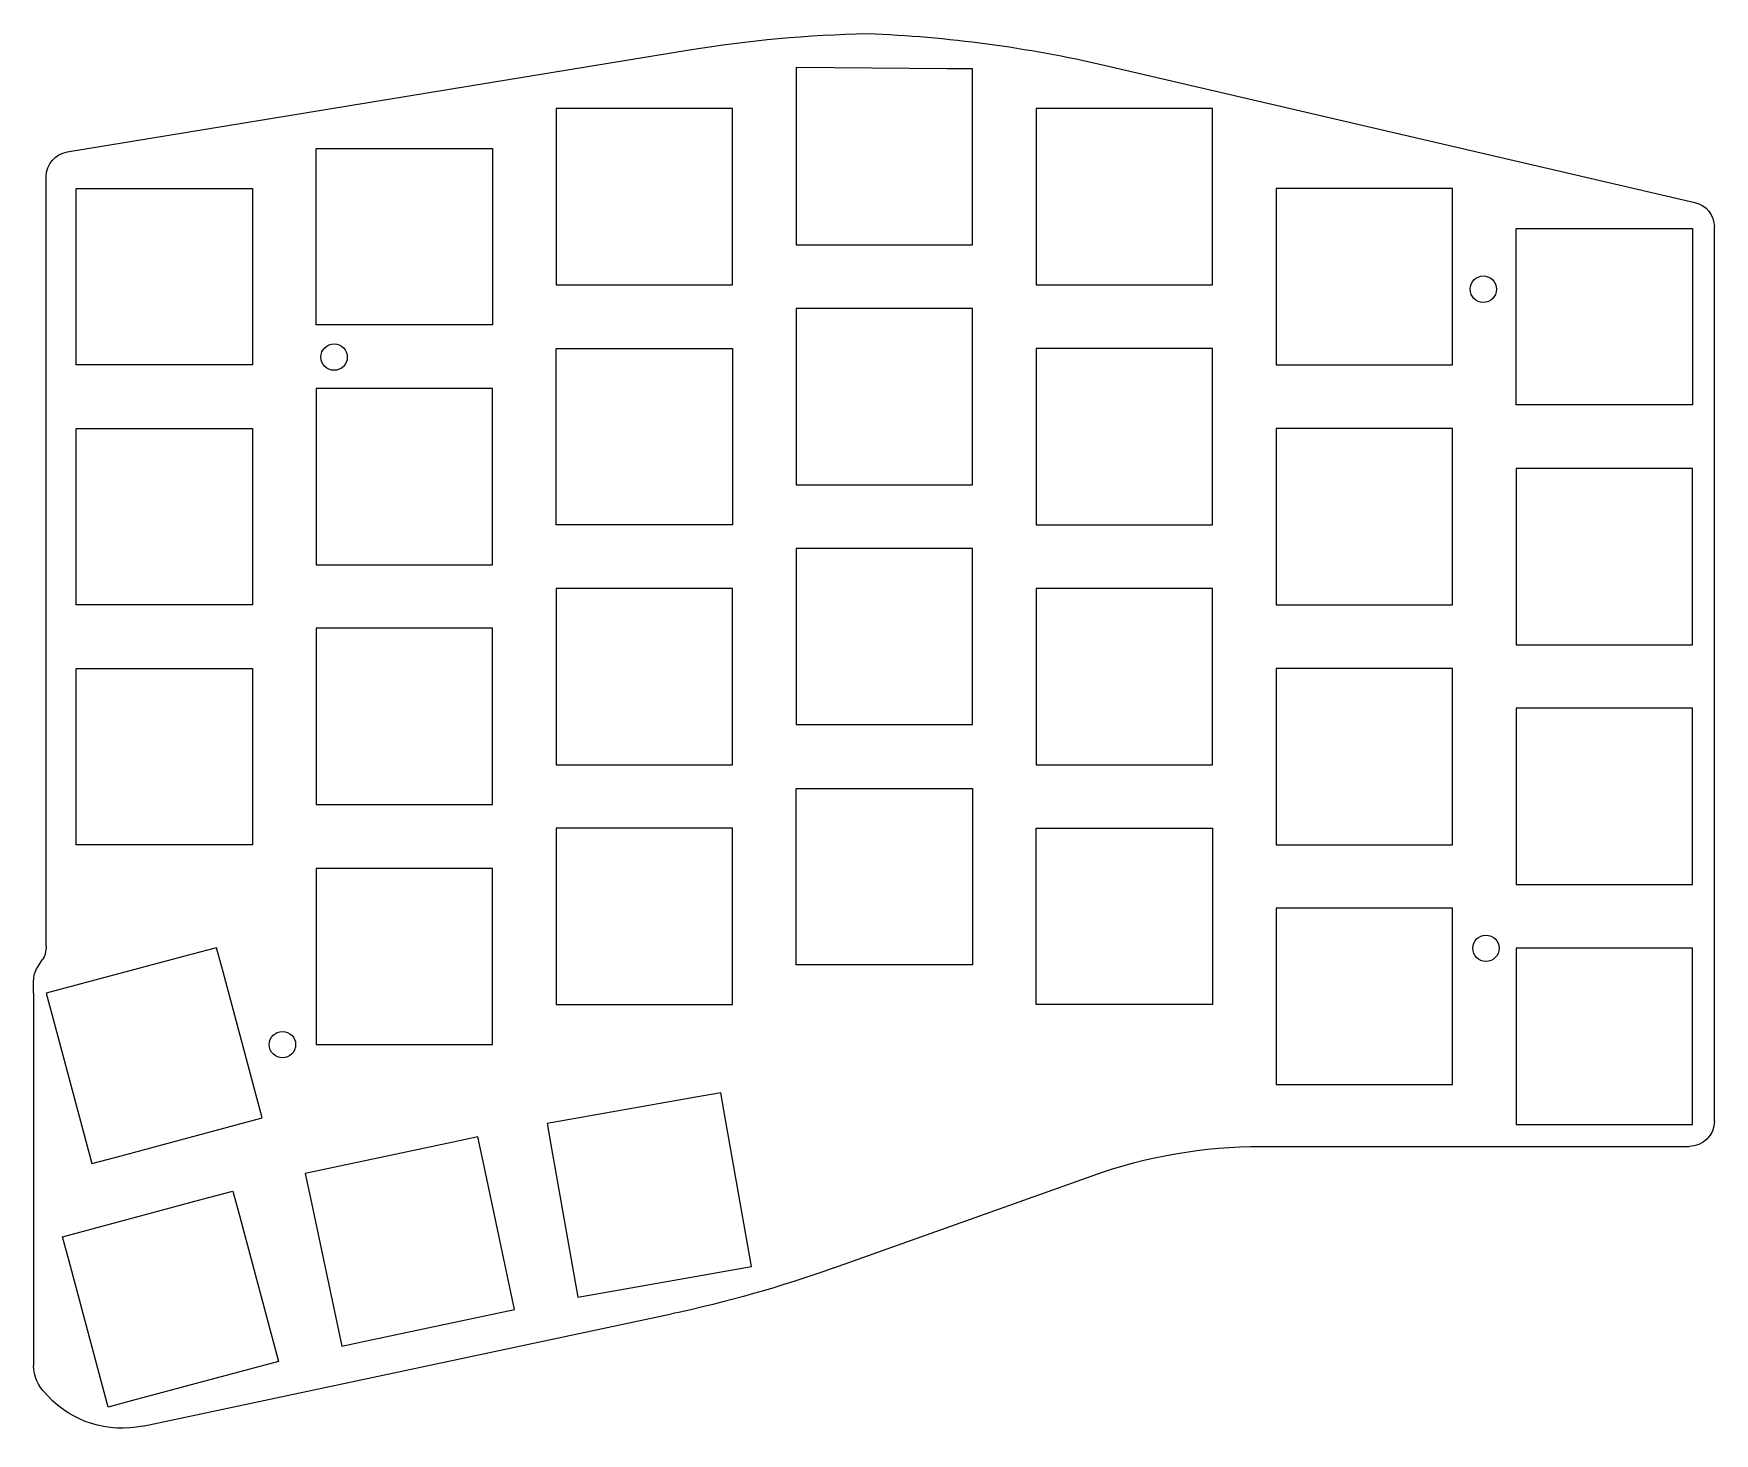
# Model space of a CAD drawing. Header units: millimetres. Extents: x 66 to 199, y -181 to -70.
import ezdxf

# ---------------------------------------------------------------- set-up
doc = ezdxf.new("R2010")
doc.units = ezdxf.units.MM
doc.layers.get('0').update_dxf_attribs({"linetype": 'CONTINUOUS'})

msp = doc.modelspace()

# ---------------------------------------------------------------- linework, layer by layer
for p, q in [((68.22, -79.01), (117.62, -70.91)), ((150.63, -72.14), (197.43, -83.02)), ((66.55, -142.1), (66.55, -80.98)), ((198.97, -155.98), (198.97, -84.97)), ((65.86, -143.77), (66.24, -143.17)), ((65.55, -145.82), (65.55, -144.84)), ((65.55, -145.82), (65.55, -175.4)), ((163.03, -157.98), (196.97, -157.98)), ((129.08, -167.63), (149.58, -160.31)), ((74.21, -180.19), (116.19, -171.28)), ((66.69, -177.8), (66.36, -177.44))]:
    msp.add_line(p, q)
for points in [[(140.08, -74.39), (140.08, -72.41), (138.08, -72.41), (126.08, -72.31), (126.08, -74.39), (126.08, -86.39), (128.08, -86.39), (140.08, -86.39)], [(121.03, -89.56), (121.03, -77.56), (121.03, -75.56), (119.03, -75.56), (107.03, -75.56), (107.03, -77.56), (107.03, -89.56), (109.03, -89.56)], [(147.13, -89.56), (159.13, -89.56), (159.13, -77.56), (159.13, -75.56), (157.13, -75.56), (145.13, -75.56), (145.13, -77.56), (145.13, -89.56)], [(87.97, -80.74), (87.97, -78.74), (99.98, -78.74), (101.97, -78.74), (101.97, -80.74), (101.97, -92.74), (89.97, -92.74), (87.97, -92.74)], [(68.92, -81.91), (80.92, -81.91), (82.92, -81.91), (82.92, -83.91), (82.92, -95.91), (70.92, -95.91), (68.92, -95.91), (68.92, -83.91)], [(178.19, -81.91), (176.19, -81.91), (164.19, -81.91), (164.19, -83.91), (164.19, -95.91), (166.19, -95.91), (178.19, -95.91), (178.19, -83.91)], [(183.24, -85.09), (195.24, -85.09), (197.24, -85.09), (197.24, -87.09), (197.24, -99.09), (185.24, -99.09), (183.24, -99.09), (183.24, -87.09)], [(128.08, -105.44), (140.08, -105.44), (140.08, -93.44), (140.08, -91.44), (138.08, -91.44), (126.08, -91.44), (126.08, -93.44), (126.08, -105.44)], [(107.03, -96.61), (107.03, -94.61), (119.03, -94.61), (121.03, -94.61), (121.03, -96.61), (121.03, -108.62), (109.03, -108.62), (107.03, -108.62)], [(159.13, -108.62), (159.13, -96.61), (159.13, -94.61), (157.13, -94.61), (145.13, -94.61), (145.13, -96.61), (145.13, -108.62), (147.13, -108.62)], [(101.97, -111.79), (101.97, -99.79), (101.97, -97.79), (99.98, -97.79), (87.97, -97.79), (87.97, -99.79), (87.97, -111.79), (89.97, -111.79)], [(68.92, -100.97), (80.92, -100.97), (82.92, -100.97), (82.92, -102.97), (82.92, -114.97), (70.92, -114.97), (68.92, -114.97), (68.92, -102.97)], [(164.19, -102.97), (164.19, -114.97), (166.19, -114.97), (178.19, -114.97), (178.19, -102.97), (178.19, -100.97), (176.19, -100.97), (164.19, -100.97)], [(197.24, -118.14), (197.24, -106.14), (197.24, -104.14), (195.24, -104.14), (183.24, -104.14), (183.24, -106.14), (183.24, -118.14), (185.24, -118.14)], [(126.08, -124.49), (128.08, -124.49), (140.08, -124.49), (140.08, -112.49), (140.08, -110.49), (138.08, -110.49), (126.08, -110.49), (126.08, -112.49)], [(107.03, -115.67), (107.03, -127.67), (109.03, -127.67), (121.03, -127.67), (121.03, -115.67), (121.03, -113.67), (119.03, -113.67), (107.03, -113.67)], [(145.13, -115.67), (145.13, -127.67), (147.13, -127.67), (159.13, -127.67), (159.13, -115.67), (159.13, -113.67), (157.13, -113.67), (145.13, -113.67)], [(101.97, -130.84), (101.97, -118.84), (101.97, -116.84), (99.98, -116.84), (87.97, -116.84), (87.97, -118.84), (87.97, -130.84), (89.97, -130.84)], [(68.92, -122.02), (68.92, -120.02), (80.92, -120.02), (82.92, -120.02), (82.92, -122.02), (82.92, -134.02), (70.92, -134.02), (68.92, -134.02)], [(178.19, -120.02), (176.19, -120.02), (164.19, -120.02), (164.19, -122.02), (164.19, -134.02), (166.19, -134.02), (178.19, -134.02), (178.19, -122.02)], [(185.24, -137.19), (197.24, -137.19), (197.24, -125.19), (197.24, -123.19), (195.24, -123.19), (183.24, -123.19), (183.24, -125.19), (183.24, -137.19)], [(126.08, -129.55), (138.08, -129.55), (140.08, -129.55), (140.08, -131.54), (140.08, -143.55), (128.08, -143.55), (126.08, -143.55), (126.08, -131.54)], [(121.03, -146.72), (121.03, -134.72), (121.03, -132.72), (119.03, -132.72), (107.03, -132.72), (107.03, -134.72), (107.03, -146.72), (109.03, -146.72)], [(145.13, -132.72), (157.13, -132.72), (159.13, -132.72), (159.13, -134.72), (159.13, -146.72), (147.13, -146.72), (145.13, -146.72), (145.13, -134.72)], [(101.97, -135.9), (99.98, -135.9), (87.97, -135.9), (87.97, -137.9), (87.97, -149.9), (89.97, -149.9), (101.97, -149.9), (101.97, -137.9)], [(178.19, -141.07), (178.19, -139.07), (176.19, -139.07), (164.19, -139.07), (164.19, -141.07), (164.19, -153.07), (166.19, -153.07), (178.19, -153.07)], [(80.59, -144.13), (80.07, -142.2), (78.14, -142.71), (66.55, -145.82), (67.07, -147.76), (70.17, -159.35), (72.1, -158.83), (83.7, -155.72)], [(197.24, -144.25), (197.24, -142.25), (195.24, -142.25), (183.24, -142.25), (183.24, -144.25), (183.24, -156.25), (185.24, -156.25), (197.24, -156.25)], [(108.74, -169.96), (110.71, -169.61), (122.53, -167.52), (120.45, -155.7), (120.1, -153.74), (118.13, -154.08), (106.31, -156.17), (106.66, -158.14)], [(101.23, -159.19), (100.81, -157.23), (98.85, -157.65), (87.11, -160.14), (87.53, -162.1), (90.02, -173.84), (91.98, -173.42), (103.72, -170.93)], [(67.85, -165.15), (79.44, -162.05), (81.37, -161.53), (81.89, -163.46), (85, -175.06), (73.41, -178.16), (71.47, -178.68), (68.37, -167.09)]]:
    msp.add_lwpolyline(points, close=True)
for centre in [(180.63, -89.91), (89.4, -95.3), (180.84, -142.25), (85.3, -149.9)]:
    msp.add_circle(centre, 1.05)
at = {"extrusion": (-2.77334e-32, 1.22465e-16, -1)}
msp.add_arc((-133.8, -169.59), 100, 80.6888, 88.8231, dxfattribs=at)
at = {"extrusion": (0, 1.22465e-16, -1)}
for centre, radius, start, end in [((-127.98, -169.54), 100, 92.1572, 103.0896), ((-196.97, -155.98), 2, 180, 270)]:
    msp.add_arc(centre, radius, start, end, dxfattribs=at)
at = {"extrusion": (-3.50325e-46, 1.22465e-16, -1)}
for centre, start, end in [((-68.55, -80.98), 0, 80.6888), ((-64.55, -142.1), 180, 212.3989)]:
    msp.add_arc(centre, 2, start, end, dxfattribs=at)
at = {"extrusion": (-2.15704e-32, 1.22465e-16, -1)}
for centre, radius, start, end in [((-196.97, -84.97), 2, 103.0896, 180), ((-72.55, -172.36), 8, 258.0239, 317.141)]:
    msp.add_arc(centre, radius, start, end, dxfattribs=at)
at = {"extrusion": (7.00649e-46, 1.22465e-16, -1)}
msp.add_arc((-67.55, -144.84), 2, 0, 32.3989, dxfattribs=at)
at = {"extrusion": (-3.69779e-32, 1.22465e-16, -1)}
msp.add_arc((-163.03, -197.98), 40, 70.3442, 90, dxfattribs=at)
at = {"extrusion": (-5.54668e-32, 1.22465e-16, -1)}
msp.add_arc((-95.44, -73.46), 100, 250.3442, 258.0239, dxfattribs=at)
at = {"extrusion": (-2.46519e-32, 1.22465e-16, -1)}
msp.add_arc((-68.55, -175.4), 3, -46.7491, 0, dxfattribs=at)

doc.saveas('drawing.dxf')
